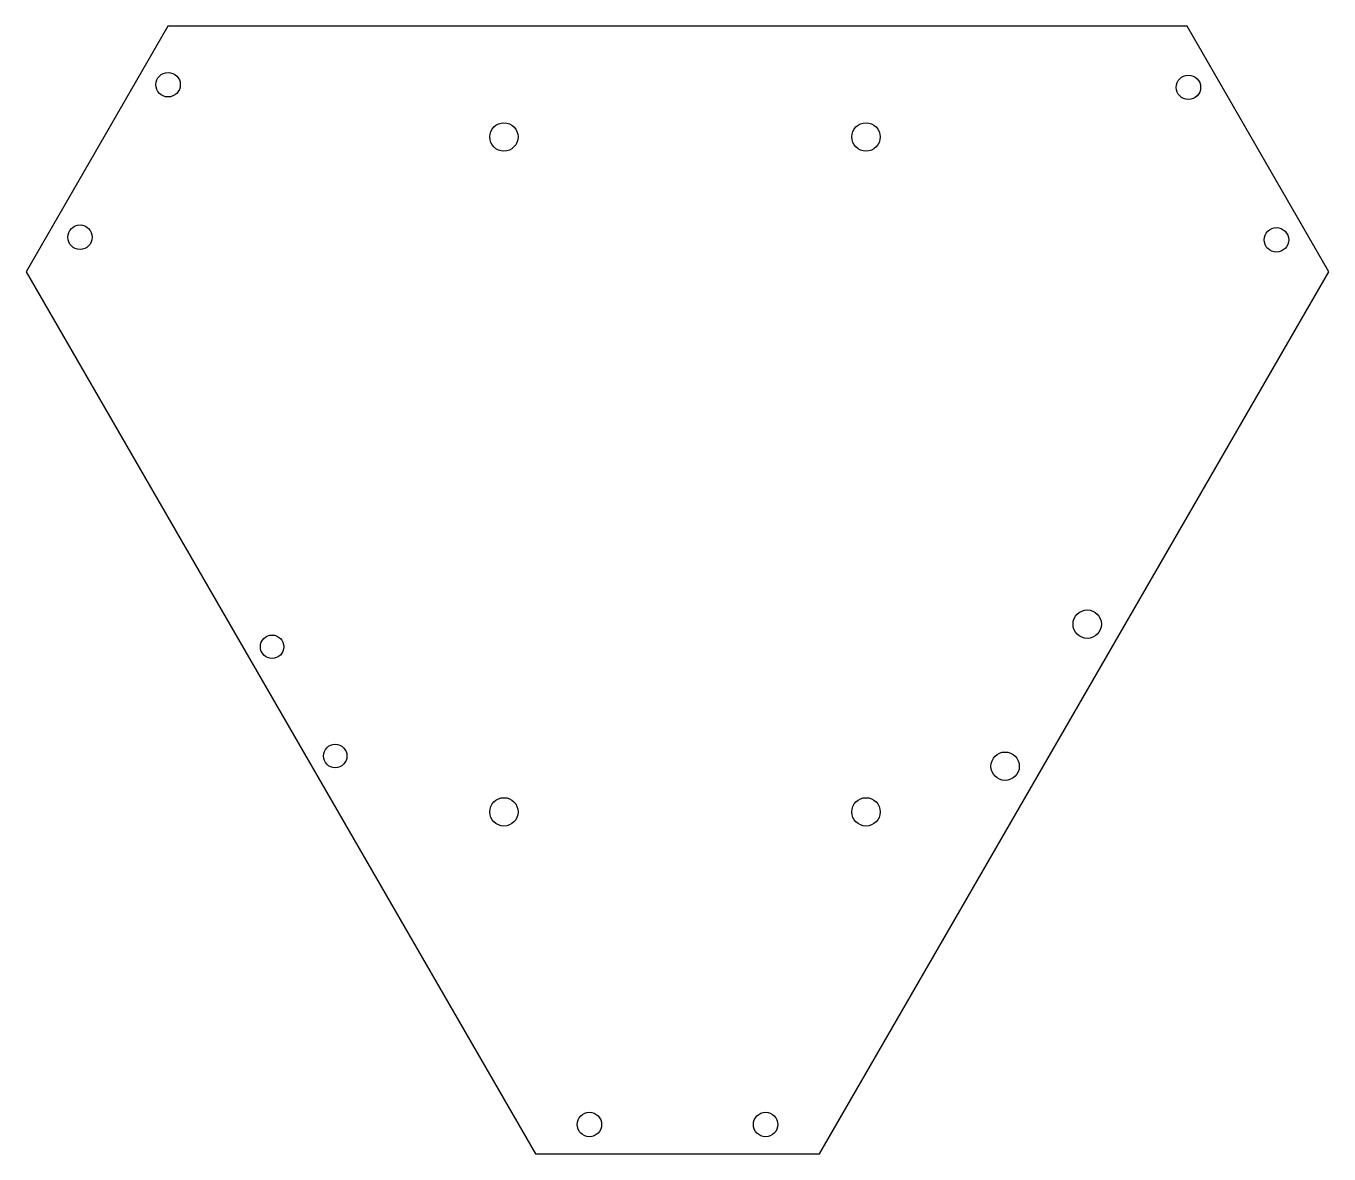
# Model space of a CAD drawing. Header units: millimetres. Extents: x -67 to 67, y -69 to 47.
import ezdxf

# ---------------------------------------------------------------- set-up
doc = ezdxf.new("R2010")
doc.units = ezdxf.units.MM
doc.layers.get('0').update_dxf_attribs({"linetype": 'CONTINUOUS'})

msp = doc.modelspace()

# ---------------------------------------------------------------- linework, layer by layer
msp.add_lwpolyline([(-66.57, 21.69), (-14.5, -68.5), (14.5, -68.5), (66.57, 21.69), (52.07, 46.81), (-52.07, 46.81)], close=True)
for centre, radius in [((-52.06, 40.81), 1.25), ((52.21, 40.54), 1.25), ((-17.74, 35.47), 1.45), ((19.26, 35.47), 1.45), ((-61.06, 25.22), 1.25), ((61.21, 24.95), 1.25), ((41.87, -14.34), 1.45), ((-41.43, -16.65), 1.2), ((-34.98, -27.82), 1.2), ((33.48, -28.86), 1.45), ((-17.74, -33.53), 1.45), ((19.26, -33.53), 1.45), ((-9, -65.49), 1.25), ((9, -65.49), 1.25)]:
    msp.add_circle(centre, radius)

doc.saveas('drawing.dxf')
